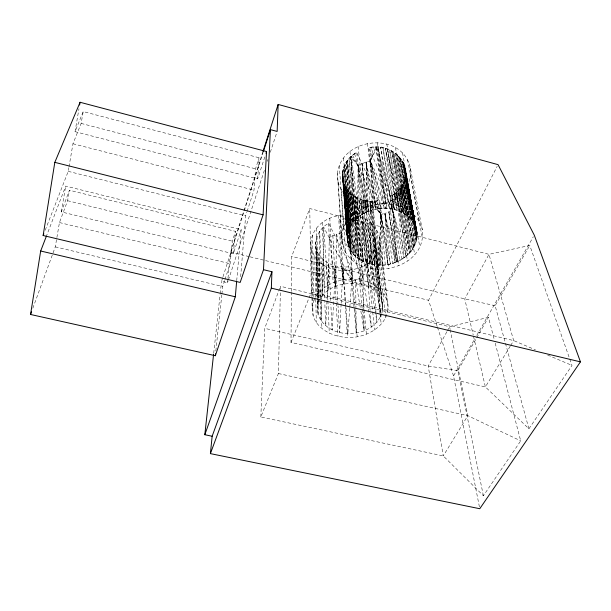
<?xml version="1.0" encoding="UTF-8"?>
<svg xmlns="http://www.w3.org/2000/svg" width="611" height="611" viewBox="0 0 611 611"><rect width="100%" height="100%" fill="white"/><g stroke="black" fill="none" stroke-linecap="round" stroke-linejoin="round"><path stroke-width="0.46" stroke-dasharray="3.06 2.29" d="M349.988 192.893L354.006 254.947L348.545 191.403L352.555 253.29L347.239 189.822L351.264 251.533L346.078 188.157L350.134 249.693L345.07 186.416L349.187 247.783L344.214 184.598L348.407 245.813L343.519 182.727L347.819 243.781L345.559 187.294L350.676 250.625L349.988 192.893L355.61 256.513L355.969 197.246L362.27 261.065L363.102 200.095L370.205 264.021L370.938 201.263L378.965 200.683C364.316 203.684 346.88 196.078 342.985 180.803L347.262 236.419C348.469 226.582 355.159 218.211 363.667 213.453L356.725 152.33C330.666 167.002 343.374 201.584 370.938 201.263L380.79 214.446L384.93 213.46L396.379 262.02C408.614 257.071 418.963 244.751 416.755 230.935L404.803 166.704L417.038 233.051L405.246 168.667L405.406 175.701L403.466 182.597L413.616 247.638L402.435 184.667L412.394 249.555L401.221 186.661L411.012 251.404L399.831 188.57L409.477 253.168L398.273 190.38L407.797 254.833L396.554 192.091L392.682 210.169L384.93 213.46L387.825 264.517L378.965 200.683L356.725 152.33C349.049 156.89 343.29 164.787 342.473 173.829L347.819 243.781C353.578 263.7 378.95 269.413 396.379 262.02L392.682 210.169L392.705 195.13C420.903 177.014 398.005 140.018 368.723 147.747L376.07 209C360.841 211.459 345.047 225.039 347.422 241.712C348.919 252.312 357.939 260.37 367.837 263.356C388.963 271.009 420.162 256.009 416.755 230.935L405.246 168.667C402.038 152.567 383.761 144.647 368.723 147.747L390.589 196.444L399.8 260.431M291.439 291.386L291.73 256.421L309.724 208.542L488.976 254.344L529.775 245.439L572.003 365.416L528.912 428.792L485.386 386.923L291.004 342.412L291.424 292.333M318.255 301.284L318.102 314.642C327.84 340.732 372 339.334 381.646 313.97M318.3 297.465L318.774 254.527C311.671 243.629 317.712 229.033 328.603 223.313L350.638 266.541L354.105 308.41M317.697 300.52L318.102 314.642L317.407 308.143L318.95 301.62L318.973 298.771M318.988 297.824L319.652 231.325L322.654 295.541L320.798 298.58M354.579 153.743L358.107 165.52L357.427 217.783L350.722 156.974L358.107 165.52L380.79 214.446L390.33 263.983L384.93 213.46L395.202 262.486L388.917 212.025L397.54 261.523L392.682 210.169L394.698 193.672M376.682 201.027L380.79 214.446L380.187 265.212L372.084 201.286L380.79 214.446L385.289 264.899M349.805 307.28L351.768 280.938L323.593 226.933L322.654 295.541C338.609 274.706 388.367 281.289 381.883 313.168M495.2 343.153L520.702 440.875L483.393 495.758L443.273 455.921L260.813 416.962L278.402 373.52L280.418 290.088M280.441 289.14L280.502 286.299L449.589 326.748L488.456 317.338L494.238 339.464M328.603 223.313L329.291 237.305L335.508 286.383L336.73 234.143L340.762 233.188L347.712 218.677C359.413 219.135 371.824 225.925 374.764 237.946L382.509 303.384L372.443 231.966L379.95 297.129L368.242 226.712L375.307 291.638L362.445 222.557L368.868 287.315L355.442 219.807L361.086 284.474L347.712 218.677L339.831 219.242L343.779 283.993L336.73 234.143L329.291 237.305L328.298 290.34L323.593 226.933M321.669 300.001L320.951 320.699L318.774 254.527C325.686 264.693 338.914 268.42 350.638 266.541M321.707 299.054L323.082 259.538L324.747 301.261M374.383 201.225L380.79 214.446L378.912 265.197L370.938 201.263M260.813 416.962L264.708 328.336L280.502 286.299M341.121 304.087L339.632 332.575L338.036 305.943M341.175 303.14L343.061 267.053L351.768 280.938L355.655 280.059L362.903 277.134L366.524 259.354C372.695 254.168 376.261 245.996 374.764 237.946L382.837 309.953L375.078 244.224L380.936 316.376L370.541 255.169L375.986 311.854M363.667 213.453L373.451 209.581L370.388 160.876L371.098 147.366M257.659 178.886L259.072 157.76L83.211 111.561L75.031 131.655L257.659 178.886L265.113 155.958M247.081 211.444L254 190.158L255.528 168.827L259.072 157.76M349.736 308.227L347.842 333.621L343.061 267.053M240.65 276.722L245.645 215.874L246.798 212.33M236.717 280.709L241.169 229.644L65.705 186.095L46.848 234.998M233.341 253.756L235.487 231.355L69.44 190.242L61.283 211.895L233.341 253.756L241.169 229.644M224.978 279.479L230.103 263.715L232.333 241.169L235.487 231.355M222.702 277.707L221.541 281.297L227.521 282.717L227.895 279.006M227.987 278.081L230.591 252.099L262.974 151.543M215.836 350.974L221.793 295.014M221.9 294.067L222.702 286.483L224.695 280.35M213.697 353.273L220.097 294.555M220.197 293.608L221.541 281.297M32.826 308.242L55.288 246.867L59.45 222.557L67.607 200.714L69.44 190.242M61.283 211.895L65.705 186.095M45.206 230.225L68.233 171.347L68.86 167.666M69.02 166.75L72.961 143.761L81.133 123.414L83.211 111.561M75.031 131.655L78.972 108.705M401.969 259.209L392.682 210.169L395.951 192.625L400.312 187.944L403.466 182.597L414.663 245.653L400.312 187.944L410.264 252.297L395.951 192.625L390.589 196.444L392.705 195.13M311.938 296.587L310.831 242.391C314.466 208.947 370.671 204.517 379.477 236.992L387.725 302.468C391.33 324.456 366.829 338.555 347.491 337.455C335.66 336.913 323.54 332.331 316.345 322.539C311.335 315.139 312.221 306.027 311.961 297.534M337.432 173.73C340.938 137.192 401.885 130.548 410.271 167.597L422.346 229.896C427.585 276.775 341.977 285.016 341.686 236.266L337.432 173.73L342.374 244.797M416.755 230.935L402.947 161.976L414.235 223.855L409.454 217.638L398.639 156.088L414.235 223.855L416.755 230.935C413.502 214.194 394.278 206.182 378.721 208.572L370.388 160.876L373.497 147.144M312.175 307.997L313.924 300.429L313.855 297.588M341.686 236.266C346.429 197.414 412.692 190.938 422.346 229.896M310.831 242.391C311.694 283.389 385.006 277.615 379.477 236.992M338.082 181.849C348.812 220.441 415.541 207.732 410.271 167.597M222.984 276.806L263.142 152.254M227.521 282.717L228.117 280.907M228.415 279.998L264.372 170.393M267.343 161.335L267.939 159.524M270.314 152.276L276.852 132.35M381.394 208.32L370.388 160.876L375.895 147.075L386.74 208.298L378.285 147.167L389.383 208.542L380.653 147.411L391.979 208.947L382.975 147.816L394.515 209.52L402.725 212.735L409.454 217.638L397.081 154.614L407.713 216.08L395.378 153.254L405.819 214.644L393.56 152.009L403.787 213.338L391.628 150.894L401.633 212.162L389.589 149.909L399.357 211.131L387.458 149.069L396.982 210.245L385.251 148.366L402.725 212.735L392.606 151.436L409.454 217.638M291.004 342.412L311.373 292.119L309.724 208.542M375.895 147.075L384.075 208.229L370.388 160.876L377.094 147.106L394.515 209.52L385.411 208.244L373.451 209.581L366.081 161.953L370.388 160.876L392.682 210.169L405.971 256.406L396.554 192.091M437.171 326.396L428.548 300.284L497.186 166.345M446.855 331.765L428.212 366.027L443.273 455.921L467.835 415.671L450.345 330.452M447.313 330.925L449.589 326.748L450.154 329.528M479.398 506.855L453.538 375.902L474.9 338.639M476.801 335.324L533.311 236.785M483.393 495.758L457.83 370.64L476.206 338.662M476.679 337.837L488.456 317.338M528.912 428.792L495.139 305.721L529.775 245.439M313.924 300.429C327.106 272.132 377.743 271.337 387.725 302.468M318.789 298.81L318.95 301.62L320.34 299.344M510.193 346.269L485.386 386.923L473.433 335.958M510.689 345.459L513.668 340.579L488.976 254.344L464.742 298.894L473.212 335.034M363.713 311.052L362.903 277.134L361.536 262.761L366.524 259.354L376.987 322.241L376.078 312.794M370.892 210.329L366.081 161.953L367.18 211.727L358.107 165.52L351.317 156.401L359.375 216.225L358.107 165.52L366.081 161.953L376.07 209L378.721 208.572M457.83 370.64L428.212 366.027L264.708 328.336M278.402 373.52L467.835 415.671L520.702 440.875M495.139 305.721L464.742 298.894L291.73 256.421M55.288 246.867L222.702 286.483M311.373 292.119L513.668 340.579L535.435 349.843M59.45 222.557L230.103 263.715M230.591 252.099L249.089 256.597M250.021 256.826L428.548 300.284M67.607 200.714L232.333 241.169M68.233 171.347L245.645 215.874M72.961 143.761L254 190.158M81.133 123.414L255.528 168.827M547.624 355.037L572.003 365.416M352.578 155.293L358.107 165.52L365.981 212.269L361.956 163.511L368.395 211.223L366.081 161.953M339.831 219.242L361.536 262.761M437.468 327.29L453.538 375.902M370.388 160.876L385.411 208.244L377.094 147.106M392.682 210.169L404.031 257.865L395.951 192.625M398.639 156.088L411.035 219.296L400.06 157.661L412.448 221.06L401.335 159.326L413.685 222.9L402.45 161.075L414.739 224.825M407.583 159.776L419.452 221.663M410.447 175.808L422.453 238.534M415.602 226.818L403.405 162.893L417.015 237.312L405.605 172.676M416.274 228.858L404.192 164.771L417.13 235.182L405.513 170.668M402.527 152.91L413.922 214.408M408.156 183.842L419.833 246.966M404.826 178.702L416.213 241.544L405.261 176.709L416.71 239.436L405.521 174.693M404.23 180.665L415.526 243.621M403.588 191.167L414.709 254.642M395.439 147.495L406.109 208.687M405.246 168.667L416.885 238.374L405.406 175.701L414.663 245.653M360.238 307.333L355.655 280.059L355.938 307.493M360.872 311.091L364.187 330.834L363.736 311.992M397.089 197.307L407.468 261.073M386.801 143.952L396.562 204.937M384.93 213.46L392.789 263.303M385.251 148.366L394.515 209.52M389.1 201.897L398.609 265.869M388.917 212.025L396.379 262.02M377.231 142.554L385.953 203.448M380.157 204.654L388.718 268.741M367.432 143.402L375.085 204.334M379.836 244.324L388.069 310.098M376.766 230.011L384.785 295.205M377.858 251.503L385.373 313.771M385.488 314.711L385.831 317.544M370.824 205.411L378.415 269.52M371.839 223.878L379.408 288.804M373.397 250.388L380.936 316.376M373.711 258.048L379.935 312.969M380.042 313.917L381.226 324.326M361.956 163.511L367.18 211.727M358.122 146.426L364.736 207.519M365.027 219.044L371.939 283.756M361.704 204.127L368.357 268.168M367.7 263.547L372.626 311.022M372.718 311.969L374.589 330.009M356.801 215.882L362.888 280.441M349.973 151.406L355.671 212.765M360.253 267.641L364.057 308.914M364.141 309.853L366.386 334.248M359.39 278.784L362.094 308.12M362.178 309.067L364.187 330.834M353.364 200.889L359.176 264.769M372.084 201.286L377.644 265.136L369.792 201.202L375.123 264.914L367.524 200.973L372.641 264.54L365.294 200.607L370.205 264.021M354.189 309.357L356.205 333.033L355.953 308.44M343.55 157.951L348.522 219.662M351.455 259.507L344.092 166.849L350.034 226.994L345.032 164.726L351.172 225.001L346.177 162.656L352.486 223.076L347.506 160.67L353.968 221.22L349.026 158.768L355.617 219.456L350.722 156.974M347.751 214.621L352.906 279.112M351.852 270.1L354.77 306.722M354.838 307.661L357.152 336.776M343.413 168.819L348.323 231.118M342.908 170.813L347.751 233.226L342.572 172.821L347.193 237.488L342.435 176.846L347.422 241.712L342.473 173.829L349.087 229.033L347.04 161.319L353.204 222.137L351.317 156.401M363.102 200.095L367.837 263.356L360.971 199.446L365.546 262.547L358.909 198.667L363.339 261.592L356.931 197.75L361.231 260.507L355.037 196.711L359.23 259.301L353.242 195.551L357.359 257.964L351.554 194.275L355.61 256.513M347.712 218.677L352.516 283.336L340.762 233.188L362.903 277.134L371.267 327.168L370.281 313.038M341.137 189.395L345.719 252.71M339.281 165.573L343.764 227.689M366.524 259.354L370.213 312.099M358.107 165.52L361.46 214.774M343.046 270.772L345.299 304.584M345.36 305.523L347.491 337.455M338.525 215.362L342.733 279.884M337.975 304.996L335.63 265.999L332.094 329.955L330.834 304.301M318.736 297.87L315.597 242.491L317.17 299.573M334.393 269.611L336.142 301.979M336.195 302.934L337.998 336.249M332.88 235.525L335.508 286.383M329.803 218.051L333.117 282.679M330.65 300.497L328.825 263.448L325.732 325.907L324.785 302.208M326.442 266.702L327.855 299.963M327.901 300.91L329.276 333.224M322.211 222.48L324.739 287.285M380.79 214.446L382.738 265.128M319.706 262.203L320.897 298.229M321.019 302.017L321.898 328.558M316.979 236.251L318.835 297.832M318.858 298.779L318.95 301.62M316.284 228.308L318.194 293.356M317.674 299.573L316.215 248.715L317.201 297.763M317.201 300.528L317.407 308.143L317.216 298.71M314.642 256.399L316.345 322.539M312.412 235.105L313.833 296.64M311.602 249.647L312.611 296.709M312.633 297.649L313.015 315.536"/><path stroke-width="0.92" d="M210.405 453.622L271.337 288.155L271.948 271.742L263.494 269.695L270.429 129.639L277.15 131.441L278.15 104.435L498.057 164.649L534.258 235.128L580.45 361.865L479.765 508.726L210.405 453.622L212.147 436.246L271.948 271.742M263.097 214.851L266.541 151.551L80.072 102.274L54.814 162.358L43.144 235.502L240.184 282.419L263.097 214.851L54.814 162.358M46.505 235.892L40.677 251.006L30.55 314.474L215.332 355.717L235.311 296.786L236.633 281.656M215.332 355.717L215.53 353.822M212.147 436.246L204.822 434.719L213.59 354.22M79.598 105.031L80.072 102.274M262.974 151.543L278.15 104.435M263.433 151.345L270.429 129.639M265.968 153.308L266.541 151.551M204.822 434.719L263.494 269.695M30.55 314.474L31.528 311.801M43.144 235.502L43.832 233.746M40.677 251.006L235.311 296.786M271.337 288.155L580.45 361.865"/></g></svg>
